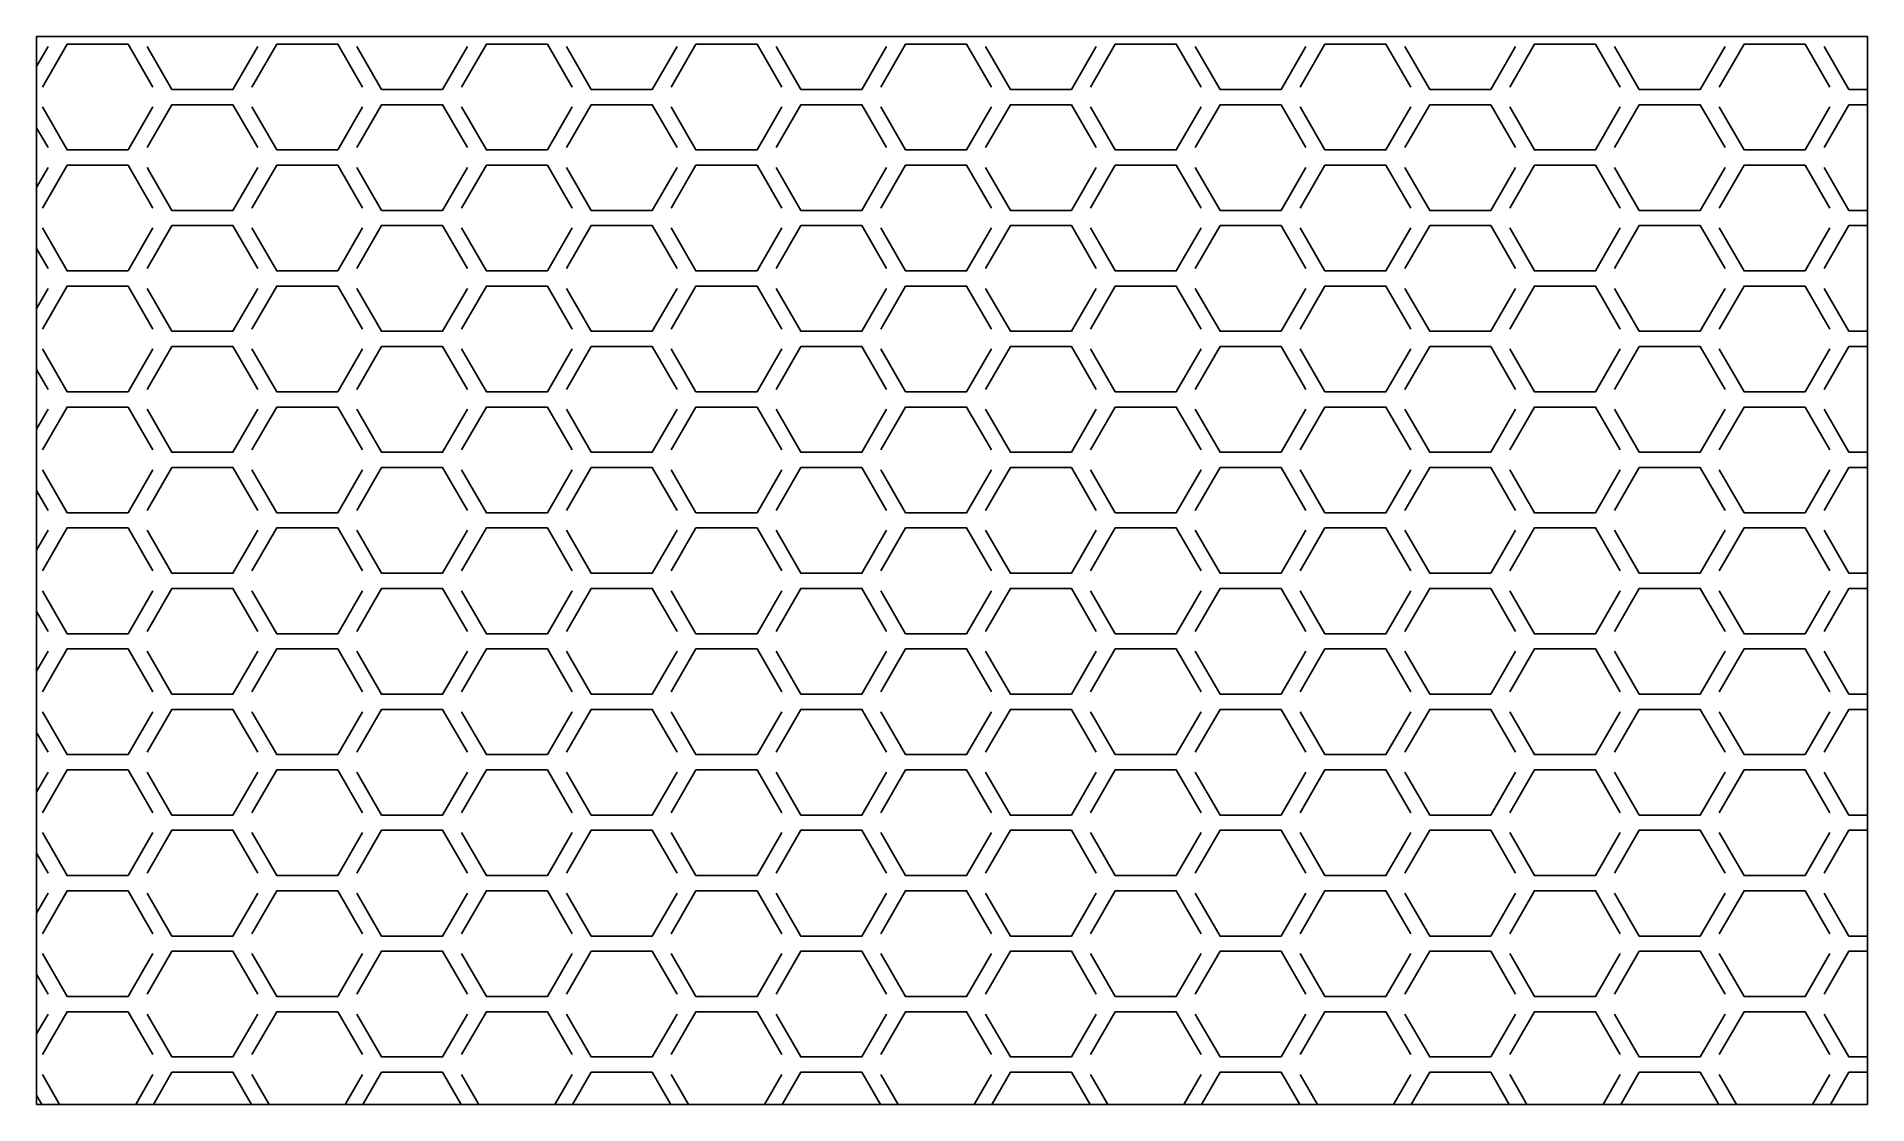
# Model space of a CAD drawing. Header units: millimetres. Extents: x 0 to 120, y 0 to 70.
import ezdxf

# ---------------------------------------------------------------- set-up
doc = ezdxf.new("R2010")
doc.units = ezdxf.units.MM
doc.layers.add('CUT', color=1, linetype='CONTINUOUS')

msp = doc.modelspace()

# ---------------------------------------------------------------- linework, layer by layer
at = {"layer": 'CUT'}
for p, q in [((0, 68.0428), (0.755, 69.3505)), ((0, 64.029), (0.755, 62.7213)), ((0, 60.1146), (0.755, 61.4223)), ((0, 56.1008), (0.755, 54.7931)), ((0, 52.1864), (0.755, 53.4941)), ((0, 48.1726), (0.755, 46.8649)), ((0, 44.2582), (0.755, 45.5659)), ((0, 40.2444), (0.755, 38.9367)), ((0, 36.33), (0.755, 37.6377)), ((0, 32.3162), (0.755, 31.0085)), ((0, 28.4018), (0.755, 29.7095)), ((0, 24.388), (0.755, 23.0803)), ((0, 20.4736), (0.755, 21.7813)), ((0, 16.4598), (0.755, 15.1521)), ((0, 12.5454), (0.755, 13.8531)), ((0, 8.5316), (0.755, 7.2239)), ((0, 4.6172), (0.755, 5.9249)), ((0.375, 1.9608), (1.507, 0)), ((6.493, 0), (7.625, 1.9608)), ((14.115, 1.9608), (15.247, 0)), ((20.233, 0), (21.365, 1.9608)), ((27.855, 1.9608), (28.987, 0)), ((33.973, 0), (35.105, 1.9608)), ((41.595, 1.9608), (42.727, 0)), ((47.713, 0), (48.845, 1.9608)), ((55.335, 1.9608), (56.467, 0)), ((61.453, 0), (62.585, 1.9608)), ((69.075, 1.9608), (70.207, 0)), ((75.193, 0), (76.325, 1.9608)), ((82.815, 1.9608), (83.947, 0)), ((88.933, 0), (90.065, 1.9608)), ((96.555, 1.9608), (97.687, 0)), ((102.673, 0), (103.805, 1.9608)), ((110.295, 1.9608), (111.427, 0)), ((116.413, 0), (117.545, 1.9608)), ((0, 0.6034), (0.3484, 0))]:
    msp.add_line(p, q, dxfattribs=at)
for points in [[(0, 70), (120, 70), (120, 0), (0, 0), (0, 70)], [(0.375, 66.6854), (2, 69.5), (6, 69.5), (7.625, 66.6854)], [(7.245, 69.3505), (8.87, 66.5359), (12.87, 66.5359), (14.495, 69.3505)], [(14.115, 66.6854), (15.74, 69.5), (19.74, 69.5), (21.365, 66.6854)], [(20.985, 69.3505), (22.61, 66.5359), (26.61, 66.5359), (28.235, 69.3505)], [(27.855, 66.6854), (29.48, 69.5), (33.48, 69.5), (35.105, 66.6854)], [(34.725, 69.3505), (36.35, 66.5359), (40.35, 66.5359), (41.975, 69.3505)], [(41.595, 66.6854), (43.22, 69.5), (47.22, 69.5), (48.845, 66.6854)], [(48.465, 69.3505), (50.09, 66.5359), (54.09, 66.5359), (55.715, 69.3505)], [(55.335, 66.6854), (56.96, 69.5), (60.96, 69.5), (62.585, 66.6854)], [(62.205, 69.3505), (63.83, 66.5359), (67.83, 66.5359), (69.455, 69.3505)], [(69.075, 66.6854), (70.7, 69.5), (74.7, 69.5), (76.325, 66.6854)], [(75.945, 69.3505), (77.57, 66.5359), (81.57, 66.5359), (83.195, 69.3505)], [(82.815, 66.6854), (84.44, 69.5), (88.44, 69.5), (90.065, 66.6854)], [(89.685, 69.3505), (91.31, 66.5359), (95.31, 66.5359), (96.935, 69.3505)], [(96.555, 66.6854), (98.18, 69.5), (102.18, 69.5), (103.805, 66.6854)], [(103.425, 69.3505), (105.05, 66.5359), (109.05, 66.5359), (110.675, 69.3505)], [(110.295, 66.6854), (111.92, 69.5), (115.92, 69.5), (117.545, 66.6854)], [(117.165, 69.3505), (118.79, 66.5359), (120, 66.5359)], [(0.375, 65.3864), (2, 62.5718), (6, 62.5718), (7.625, 65.3864)], [(7.245, 62.7213), (8.87, 65.5359), (12.87, 65.5359), (14.495, 62.7213)], [(14.115, 65.3864), (15.74, 62.5718), (19.74, 62.5718), (21.365, 65.3864)], [(20.985, 62.7213), (22.61, 65.5359), (26.61, 65.5359), (28.235, 62.7213)], [(27.855, 65.3864), (29.48, 62.5718), (33.48, 62.5718), (35.105, 65.3864)], [(34.725, 62.7213), (36.35, 65.5359), (40.35, 65.5359), (41.975, 62.7213)], [(41.595, 65.3864), (43.22, 62.5718), (47.22, 62.5718), (48.845, 65.3864)], [(48.465, 62.7213), (50.09, 65.5359), (54.09, 65.5359), (55.715, 62.7213)], [(55.335, 65.3864), (56.96, 62.5718), (60.96, 62.5718), (62.585, 65.3864)], [(62.205, 62.7213), (63.83, 65.5359), (67.83, 65.5359), (69.455, 62.7213)], [(69.075, 65.3864), (70.7, 62.5718), (74.7, 62.5718), (76.325, 65.3864)], [(75.945, 62.7213), (77.57, 65.5359), (81.57, 65.5359), (83.195, 62.7213)], [(82.815, 65.3864), (84.44, 62.5718), (88.44, 62.5718), (90.065, 65.3864)], [(89.685, 62.7213), (91.31, 65.5359), (95.31, 65.5359), (96.935, 62.7213)], [(96.555, 65.3864), (98.18, 62.5718), (102.18, 62.5718), (103.805, 65.3864)], [(103.425, 62.7213), (105.05, 65.5359), (109.05, 65.5359), (110.675, 62.7213)], [(110.295, 65.3864), (111.92, 62.5718), (115.92, 62.5718), (117.545, 65.3864)], [(117.165, 62.7213), (118.79, 65.5359), (120, 65.5359)], [(0.375, 58.7572), (2, 61.5718), (6, 61.5718), (7.625, 58.7572)], [(7.245, 61.4223), (8.87, 58.6077), (12.87, 58.6077), (14.495, 61.4223)], [(14.115, 58.7572), (15.74, 61.5718), (19.74, 61.5718), (21.365, 58.7572)], [(20.985, 61.4223), (22.61, 58.6077), (26.61, 58.6077), (28.235, 61.4223)], [(27.855, 58.7572), (29.48, 61.5718), (33.48, 61.5718), (35.105, 58.7572)], [(34.725, 61.4223), (36.35, 58.6077), (40.35, 58.6077), (41.975, 61.4223)], [(41.595, 58.7572), (43.22, 61.5718), (47.22, 61.5718), (48.845, 58.7572)], [(48.465, 61.4223), (50.09, 58.6077), (54.09, 58.6077), (55.715, 61.4223)], [(55.335, 58.7572), (56.96, 61.5718), (60.96, 61.5718), (62.585, 58.7572)], [(62.205, 61.4223), (63.83, 58.6077), (67.83, 58.6077), (69.455, 61.4223)], [(69.075, 58.7572), (70.7, 61.5718), (74.7, 61.5718), (76.325, 58.7572)], [(75.945, 61.4223), (77.57, 58.6077), (81.57, 58.6077), (83.195, 61.4223)], [(82.815, 58.7572), (84.44, 61.5718), (88.44, 61.5718), (90.065, 58.7572)], [(89.685, 61.4223), (91.31, 58.6077), (95.31, 58.6077), (96.935, 61.4223)], [(96.555, 58.7572), (98.18, 61.5718), (102.18, 61.5718), (103.805, 58.7572)], [(103.425, 61.4223), (105.05, 58.6077), (109.05, 58.6077), (110.675, 61.4223)], [(110.295, 58.7572), (111.92, 61.5718), (115.92, 61.5718), (117.545, 58.7572)], [(117.165, 61.4223), (118.79, 58.6077), (120, 58.6077)], [(7.245, 54.7931), (8.87, 57.6077), (12.87, 57.6077), (14.495, 54.7931)], [(20.985, 54.7931), (22.61, 57.6077), (26.61, 57.6077), (28.235, 54.7931)], [(34.725, 54.7931), (36.35, 57.6077), (40.35, 57.6077), (41.975, 54.7931)], [(48.465, 54.7931), (50.09, 57.6077), (54.09, 57.6077), (55.715, 54.7931)], [(62.205, 54.7931), (63.83, 57.6077), (67.83, 57.6077), (69.455, 54.7931)], [(75.945, 54.7931), (77.57, 57.6077), (81.57, 57.6077), (83.195, 54.7931)], [(89.685, 54.7931), (91.31, 57.6077), (95.31, 57.6077), (96.935, 54.7931)], [(103.425, 54.7931), (105.05, 57.6077), (109.05, 57.6077), (110.675, 54.7931)], [(117.165, 54.7931), (118.79, 57.6077), (120, 57.6077)], [(0.375, 57.4582), (2, 54.6436), (6, 54.6436), (7.625, 57.4582)], [(14.115, 57.4582), (15.74, 54.6436), (19.74, 54.6436), (21.365, 57.4582)], [(27.855, 57.4582), (29.48, 54.6436), (33.48, 54.6436), (35.105, 57.4582)], [(41.595, 57.4582), (43.22, 54.6436), (47.22, 54.6436), (48.845, 57.4582)], [(55.335, 57.4582), (56.96, 54.6436), (60.96, 54.6436), (62.585, 57.4582)], [(69.075, 57.4582), (70.7, 54.6436), (74.7, 54.6436), (76.325, 57.4582)], [(82.815, 57.4582), (84.44, 54.6436), (88.44, 54.6436), (90.065, 57.4582)], [(96.555, 57.4582), (98.18, 54.6436), (102.18, 54.6436), (103.805, 57.4582)], [(110.295, 57.4582), (111.92, 54.6436), (115.92, 54.6436), (117.545, 57.4582)], [(0.375, 50.829), (2, 53.6436), (6, 53.6436), (7.625, 50.829)], [(7.245, 53.4941), (8.87, 50.6795), (12.87, 50.6795), (14.495, 53.4941)], [(14.115, 50.829), (15.74, 53.6436), (19.74, 53.6436), (21.365, 50.829)], [(20.985, 53.4941), (22.61, 50.6795), (26.61, 50.6795), (28.235, 53.4941)], [(27.855, 50.829), (29.48, 53.6436), (33.48, 53.6436), (35.105, 50.829)], [(34.725, 53.4941), (36.35, 50.6795), (40.35, 50.6795), (41.975, 53.4941)], [(41.595, 50.829), (43.22, 53.6436), (47.22, 53.6436), (48.845, 50.829)], [(48.465, 53.4941), (50.09, 50.6795), (54.09, 50.6795), (55.715, 53.4941)], [(55.335, 50.829), (56.96, 53.6436), (60.96, 53.6436), (62.585, 50.829)], [(62.205, 53.4941), (63.83, 50.6795), (67.83, 50.6795), (69.455, 53.4941)], [(69.075, 50.829), (70.7, 53.6436), (74.7, 53.6436), (76.325, 50.829)], [(75.945, 53.4941), (77.57, 50.6795), (81.57, 50.6795), (83.195, 53.4941)], [(82.815, 50.829), (84.44, 53.6436), (88.44, 53.6436), (90.065, 50.829)], [(89.685, 53.4941), (91.31, 50.6795), (95.31, 50.6795), (96.935, 53.4941)], [(96.555, 50.829), (98.18, 53.6436), (102.18, 53.6436), (103.805, 50.829)], [(103.425, 53.4941), (105.05, 50.6795), (109.05, 50.6795), (110.675, 53.4941)], [(110.295, 50.829), (111.92, 53.6436), (115.92, 53.6436), (117.545, 50.829)], [(117.165, 53.4941), (118.79, 50.6795), (120, 50.6795)], [(0.375, 49.53), (2, 46.7154), (6, 46.7154), (7.625, 49.53)], [(7.245, 46.8649), (8.87, 49.6795), (12.87, 49.6795), (14.495, 46.8649)], [(14.115, 49.53), (15.74, 46.7154), (19.74, 46.7154), (21.365, 49.53)], [(20.985, 46.8649), (22.61, 49.6795), (26.61, 49.6795), (28.235, 46.8649)], [(27.855, 49.53), (29.48, 46.7154), (33.48, 46.7154), (35.105, 49.53)], [(34.725, 46.8649), (36.35, 49.6795), (40.35, 49.6795), (41.975, 46.8649)], [(41.595, 49.53), (43.22, 46.7154), (47.22, 46.7154), (48.845, 49.53)], [(48.465, 46.8649), (50.09, 49.6795), (54.09, 49.6795), (55.715, 46.8649)], [(55.335, 49.53), (56.96, 46.7154), (60.96, 46.7154), (62.585, 49.53)], [(62.205, 46.8649), (63.83, 49.6795), (67.83, 49.6795), (69.455, 46.8649)], [(69.075, 49.53), (70.7, 46.7154), (74.7, 46.7154), (76.325, 49.53)], [(75.945, 46.8649), (77.57, 49.6795), (81.57, 49.6795), (83.195, 46.8649)], [(82.815, 49.53), (84.44, 46.7154), (88.44, 46.7154), (90.065, 49.53)], [(89.685, 46.8649), (91.31, 49.6795), (95.31, 49.6795), (96.935, 46.8649)], [(96.555, 49.53), (98.18, 46.7154), (102.18, 46.7154), (103.805, 49.53)], [(103.425, 46.8649), (105.05, 49.6795), (109.05, 49.6795), (110.675, 46.8649)], [(110.295, 49.53), (111.92, 46.7154), (115.92, 46.7154), (117.545, 49.53)], [(117.165, 46.8649), (118.79, 49.6795), (120, 49.6795)], [(0.375, 42.9008), (2, 45.7154), (6, 45.7154), (7.625, 42.9008)], [(14.115, 42.9008), (15.74, 45.7154), (19.74, 45.7154), (21.365, 42.9008)], [(27.855, 42.9008), (29.48, 45.7154), (33.48, 45.7154), (35.105, 42.9008)], [(41.595, 42.9008), (43.22, 45.7154), (47.22, 45.7154), (48.845, 42.9008)], [(55.335, 42.9008), (56.96, 45.7154), (60.96, 45.7154), (62.585, 42.9008)], [(69.075, 42.9008), (70.7, 45.7154), (74.7, 45.7154), (76.325, 42.9008)], [(82.815, 42.9008), (84.44, 45.7154), (88.44, 45.7154), (90.065, 42.9008)], [(96.555, 42.9008), (98.18, 45.7154), (102.18, 45.7154), (103.805, 42.9008)], [(110.295, 42.9008), (111.92, 45.7154), (115.92, 45.7154), (117.545, 42.9008)], [(7.245, 45.5659), (8.87, 42.7513), (12.87, 42.7513), (14.495, 45.5659)], [(20.985, 45.5659), (22.61, 42.7513), (26.61, 42.7513), (28.235, 45.5659)], [(34.725, 45.5659), (36.35, 42.7513), (40.35, 42.7513), (41.975, 45.5659)], [(48.465, 45.5659), (50.09, 42.7513), (54.09, 42.7513), (55.715, 45.5659)], [(62.205, 45.5659), (63.83, 42.7513), (67.83, 42.7513), (69.455, 45.5659)], [(75.945, 45.5659), (77.57, 42.7513), (81.57, 42.7513), (83.195, 45.5659)], [(89.685, 45.5659), (91.31, 42.7513), (95.31, 42.7513), (96.935, 45.5659)], [(103.425, 45.5659), (105.05, 42.7513), (109.05, 42.7513), (110.675, 45.5659)], [(117.165, 45.5659), (118.79, 42.7513), (120, 42.7513)], [(0.375, 41.6018), (2, 38.7872), (6, 38.7872), (7.625, 41.6018)], [(7.245, 38.9367), (8.87, 41.7513), (12.87, 41.7513), (14.495, 38.9367)], [(14.115, 41.6018), (15.74, 38.7872), (19.74, 38.7872), (21.365, 41.6018)], [(20.985, 38.9367), (22.61, 41.7513), (26.61, 41.7513), (28.235, 38.9367)], [(27.855, 41.6018), (29.48, 38.7872), (33.48, 38.7872), (35.105, 41.6018)], [(34.725, 38.9367), (36.35, 41.7513), (40.35, 41.7513), (41.975, 38.9367)], [(41.595, 41.6018), (43.22, 38.7872), (47.22, 38.7872), (48.845, 41.6018)], [(48.465, 38.9367), (50.09, 41.7513), (54.09, 41.7513), (55.715, 38.9367)], [(55.335, 41.6018), (56.96, 38.7872), (60.96, 38.7872), (62.585, 41.6018)], [(62.205, 38.9367), (63.83, 41.7513), (67.83, 41.7513), (69.455, 38.9367)], [(69.075, 41.6018), (70.7, 38.7872), (74.7, 38.7872), (76.325, 41.6018)], [(75.945, 38.9367), (77.57, 41.7513), (81.57, 41.7513), (83.195, 38.9367)], [(82.815, 41.6018), (84.44, 38.7872), (88.44, 38.7872), (90.065, 41.6018)], [(89.685, 38.9367), (91.31, 41.7513), (95.31, 41.7513), (96.935, 38.9367)], [(96.555, 41.6018), (98.18, 38.7872), (102.18, 38.7872), (103.805, 41.6018)], [(103.425, 38.9367), (105.05, 41.7513), (109.05, 41.7513), (110.675, 38.9367)], [(110.295, 41.6018), (111.92, 38.7872), (115.92, 38.7872), (117.545, 41.6018)], [(117.165, 38.9367), (118.79, 41.7513), (120, 41.7513)], [(0.375, 34.9726), (2, 37.7872), (6, 37.7872), (7.625, 34.9726)], [(7.245, 37.6377), (8.87, 34.8231), (12.87, 34.8231), (14.495, 37.6377)], [(14.115, 34.9726), (15.74, 37.7872), (19.74, 37.7872), (21.365, 34.9726)], [(20.985, 37.6377), (22.61, 34.8231), (26.61, 34.8231), (28.235, 37.6377)], [(27.855, 34.9726), (29.48, 37.7872), (33.48, 37.7872), (35.105, 34.9726)], [(34.725, 37.6377), (36.35, 34.8231), (40.35, 34.8231), (41.975, 37.6377)], [(41.595, 34.9726), (43.22, 37.7872), (47.22, 37.7872), (48.845, 34.9726)], [(48.465, 37.6377), (50.09, 34.8231), (54.09, 34.8231), (55.715, 37.6377)], [(55.335, 34.9726), (56.96, 37.7872), (60.96, 37.7872), (62.585, 34.9726)], [(62.205, 37.6377), (63.83, 34.8231), (67.83, 34.8231), (69.455, 37.6377)], [(69.075, 34.9726), (70.7, 37.7872), (74.7, 37.7872), (76.325, 34.9726)], [(75.945, 37.6377), (77.57, 34.8231), (81.57, 34.8231), (83.195, 37.6377)], [(82.815, 34.9726), (84.44, 37.7872), (88.44, 37.7872), (90.065, 34.9726)], [(89.685, 37.6377), (91.31, 34.8231), (95.31, 34.8231), (96.935, 37.6377)], [(96.555, 34.9726), (98.18, 37.7872), (102.18, 37.7872), (103.805, 34.9726)], [(103.425, 37.6377), (105.05, 34.8231), (109.05, 34.8231), (110.675, 37.6377)], [(110.295, 34.9726), (111.92, 37.7872), (115.92, 37.7872), (117.545, 34.9726)], [(117.165, 37.6377), (118.79, 34.8231), (120, 34.8231)], [(0.375, 33.6736), (2, 30.859), (6, 30.859), (7.625, 33.6736)], [(7.245, 31.0085), (8.87, 33.8231), (12.87, 33.8231), (14.495, 31.0085)], [(14.115, 33.6736), (15.74, 30.859), (19.74, 30.859), (21.365, 33.6736)], [(20.985, 31.0085), (22.61, 33.8231), (26.61, 33.8231), (28.235, 31.0085)], [(27.855, 33.6736), (29.48, 30.859), (33.48, 30.859), (35.105, 33.6736)], [(34.725, 31.0085), (36.35, 33.8231), (40.35, 33.8231), (41.975, 31.0085)], [(41.595, 33.6736), (43.22, 30.859), (47.22, 30.859), (48.845, 33.6736)], [(48.465, 31.0085), (50.09, 33.8231), (54.09, 33.8231), (55.715, 31.0085)], [(55.335, 33.6736), (56.96, 30.859), (60.96, 30.859), (62.585, 33.6736)], [(62.205, 31.0085), (63.83, 33.8231), (67.83, 33.8231), (69.455, 31.0085)], [(69.075, 33.6736), (70.7, 30.859), (74.7, 30.859), (76.325, 33.6736)], [(75.945, 31.0085), (77.57, 33.8231), (81.57, 33.8231), (83.195, 31.0085)], [(82.815, 33.6736), (84.44, 30.859), (88.44, 30.859), (90.065, 33.6736)], [(89.685, 31.0085), (91.31, 33.8231), (95.31, 33.8231), (96.935, 31.0085)], [(96.555, 33.6736), (98.18, 30.859), (102.18, 30.859), (103.805, 33.6736)], [(103.425, 31.0085), (105.05, 33.8231), (109.05, 33.8231), (110.675, 31.0085)], [(110.295, 33.6736), (111.92, 30.859), (115.92, 30.859), (117.545, 33.6736)], [(117.165, 31.0085), (118.79, 33.8231), (120, 33.8231)], [(0.375, 27.0444), (2, 29.859), (6, 29.859), (7.625, 27.0444)], [(7.245, 29.7095), (8.87, 26.8949), (12.87, 26.8949), (14.495, 29.7095)], [(14.115, 27.0444), (15.74, 29.859), (19.74, 29.859), (21.365, 27.0444)], [(20.985, 29.7095), (22.61, 26.8949), (26.61, 26.8949), (28.235, 29.7095)], [(27.855, 27.0444), (29.48, 29.859), (33.48, 29.859), (35.105, 27.0444)], [(34.725, 29.7095), (36.35, 26.8949), (40.35, 26.8949), (41.975, 29.7095)], [(41.595, 27.0444), (43.22, 29.859), (47.22, 29.859), (48.845, 27.0444)], [(48.465, 29.7095), (50.09, 26.8949), (54.09, 26.8949), (55.715, 29.7095)], [(55.335, 27.0444), (56.96, 29.859), (60.96, 29.859), (62.585, 27.0444)], [(62.205, 29.7095), (63.83, 26.8949), (67.83, 26.8949), (69.455, 29.7095)], [(69.075, 27.0444), (70.7, 29.859), (74.7, 29.859), (76.325, 27.0444)], [(75.945, 29.7095), (77.57, 26.8949), (81.57, 26.8949), (83.195, 29.7095)], [(82.815, 27.0444), (84.44, 29.859), (88.44, 29.859), (90.065, 27.0444)], [(89.685, 29.7095), (91.31, 26.8949), (95.31, 26.8949), (96.935, 29.7095)], [(96.555, 27.0444), (98.18, 29.859), (102.18, 29.859), (103.805, 27.0444)], [(103.425, 29.7095), (105.05, 26.8949), (109.05, 26.8949), (110.675, 29.7095)], [(110.295, 27.0444), (111.92, 29.859), (115.92, 29.859), (117.545, 27.0444)], [(117.165, 29.7095), (118.79, 26.8949), (120, 26.8949)], [(0.375, 25.7454), (2, 22.9308), (6, 22.9308), (7.625, 25.7454)], [(7.245, 23.0803), (8.87, 25.8949), (12.87, 25.8949), (14.495, 23.0803)], [(14.115, 25.7454), (15.74, 22.9308), (19.74, 22.9308), (21.365, 25.7454)], [(20.985, 23.0803), (22.61, 25.8949), (26.61, 25.8949), (28.235, 23.0803)], [(27.855, 25.7454), (29.48, 22.9308), (33.48, 22.9308), (35.105, 25.7454)], [(34.725, 23.0803), (36.35, 25.8949), (40.35, 25.8949), (41.975, 23.0803)], [(41.595, 25.7454), (43.22, 22.9308), (47.22, 22.9308), (48.845, 25.7454)], [(48.465, 23.0803), (50.09, 25.8949), (54.09, 25.8949), (55.715, 23.0803)], [(55.335, 25.7454), (56.96, 22.9308), (60.96, 22.9308), (62.585, 25.7454)], [(62.205, 23.0803), (63.83, 25.8949), (67.83, 25.8949), (69.455, 23.0803)], [(69.075, 25.7454), (70.7, 22.9308), (74.7, 22.9308), (76.325, 25.7454)], [(75.945, 23.0803), (77.57, 25.8949), (81.57, 25.8949), (83.195, 23.0803)], [(82.815, 25.7454), (84.44, 22.9308), (88.44, 22.9308), (90.065, 25.7454)], [(89.685, 23.0803), (91.31, 25.8949), (95.31, 25.8949), (96.935, 23.0803)], [(96.555, 25.7454), (98.18, 22.9308), (102.18, 22.9308), (103.805, 25.7454)], [(103.425, 23.0803), (105.05, 25.8949), (109.05, 25.8949), (110.675, 23.0803)], [(110.295, 25.7454), (111.92, 22.9308), (115.92, 22.9308), (117.545, 25.7454)], [(117.165, 23.0803), (118.79, 25.8949), (120, 25.8949)], [(0.375, 19.1162), (2, 21.9308), (6, 21.9308), (7.625, 19.1162)], [(7.245, 21.7813), (8.87, 18.9667), (12.87, 18.9667), (14.495, 21.7813)], [(14.115, 19.1162), (15.74, 21.9308), (19.74, 21.9308), (21.365, 19.1162)], [(20.985, 21.7813), (22.61, 18.9667), (26.61, 18.9667), (28.235, 21.7813)], [(27.855, 19.1162), (29.48, 21.9308), (33.48, 21.9308), (35.105, 19.1162)], [(34.725, 21.7813), (36.35, 18.9667), (40.35, 18.9667), (41.975, 21.7813)], [(41.595, 19.1162), (43.22, 21.9308), (47.22, 21.9308), (48.845, 19.1162)], [(48.465, 21.7813), (50.09, 18.9667), (54.09, 18.9667), (55.715, 21.7813)], [(55.335, 19.1162), (56.96, 21.9308), (60.96, 21.9308), (62.585, 19.1162)], [(62.205, 21.7813), (63.83, 18.9667), (67.83, 18.9667), (69.455, 21.7813)], [(69.075, 19.1162), (70.7, 21.9308), (74.7, 21.9308), (76.325, 19.1162)], [(75.945, 21.7813), (77.57, 18.9667), (81.57, 18.9667), (83.195, 21.7813)], [(82.815, 19.1162), (84.44, 21.9308), (88.44, 21.9308), (90.065, 19.1162)], [(89.685, 21.7813), (91.31, 18.9667), (95.31, 18.9667), (96.935, 21.7813)], [(96.555, 19.1162), (98.18, 21.9308), (102.18, 21.9308), (103.805, 19.1162)], [(103.425, 21.7813), (105.05, 18.9667), (109.05, 18.9667), (110.675, 21.7813)], [(110.295, 19.1162), (111.92, 21.9308), (115.92, 21.9308), (117.545, 19.1162)], [(117.165, 21.7813), (118.79, 18.9667), (120, 18.9667)], [(0.375, 17.8172), (2, 15.0026), (6, 15.0026), (7.625, 17.8172)], [(7.245, 15.1521), (8.87, 17.9667), (12.87, 17.9667), (14.495, 15.1521)], [(14.115, 17.8172), (15.74, 15.0026), (19.74, 15.0026), (21.365, 17.8172)], [(20.985, 15.1521), (22.61, 17.9667), (26.61, 17.9667), (28.235, 15.1521)], [(27.855, 17.8172), (29.48, 15.0026), (33.48, 15.0026), (35.105, 17.8172)], [(34.725, 15.1521), (36.35, 17.9667), (40.35, 17.9667), (41.975, 15.1521)], [(41.595, 17.8172), (43.22, 15.0026), (47.22, 15.0026), (48.845, 17.8172)], [(48.465, 15.1521), (50.09, 17.9667), (54.09, 17.9667), (55.715, 15.1521)], [(55.335, 17.8172), (56.96, 15.0026), (60.96, 15.0026), (62.585, 17.8172)], [(62.205, 15.1521), (63.83, 17.9667), (67.83, 17.9667), (69.455, 15.1521)], [(69.075, 17.8172), (70.7, 15.0026), (74.7, 15.0026), (76.325, 17.8172)], [(75.945, 15.1521), (77.57, 17.9667), (81.57, 17.9667), (83.195, 15.1521)], [(82.815, 17.8172), (84.44, 15.0026), (88.44, 15.0026), (90.065, 17.8172)], [(89.685, 15.1521), (91.31, 17.9667), (95.31, 17.9667), (96.935, 15.1521)], [(96.555, 17.8172), (98.18, 15.0026), (102.18, 15.0026), (103.805, 17.8172)], [(103.425, 15.1521), (105.05, 17.9667), (109.05, 17.9667), (110.675, 15.1521)], [(110.295, 17.8172), (111.92, 15.0026), (115.92, 15.0026), (117.545, 17.8172)], [(117.165, 15.1521), (118.79, 17.9667), (120, 17.9667)], [(0.375, 11.188), (2, 14.0026), (6, 14.0026), (7.625, 11.188)], [(7.245, 13.8531), (8.87, 11.0385), (12.87, 11.0385), (14.495, 13.8531)], [(14.115, 11.188), (15.74, 14.0026), (19.74, 14.0026), (21.365, 11.188)], [(20.985, 13.8531), (22.61, 11.0385), (26.61, 11.0385), (28.235, 13.8531)], [(27.855, 11.188), (29.48, 14.0026), (33.48, 14.0026), (35.105, 11.188)], [(34.725, 13.8531), (36.35, 11.0385), (40.35, 11.0385), (41.975, 13.8531)], [(41.595, 11.188), (43.22, 14.0026), (47.22, 14.0026), (48.845, 11.188)], [(48.465, 13.8531), (50.09, 11.0385), (54.09, 11.0385), (55.715, 13.8531)], [(55.335, 11.188), (56.96, 14.0026), (60.96, 14.0026), (62.585, 11.188)], [(62.205, 13.8531), (63.83, 11.0385), (67.83, 11.0385), (69.455, 13.8531)], [(69.075, 11.188), (70.7, 14.0026), (74.7, 14.0026), (76.325, 11.188)], [(75.945, 13.8531), (77.57, 11.0385), (81.57, 11.0385), (83.195, 13.8531)], [(82.815, 11.188), (84.44, 14.0026), (88.44, 14.0026), (90.065, 11.188)], [(89.685, 13.8531), (91.31, 11.0385), (95.31, 11.0385), (96.935, 13.8531)], [(96.555, 11.188), (98.18, 14.0026), (102.18, 14.0026), (103.805, 11.188)], [(103.425, 13.8531), (105.05, 11.0385), (109.05, 11.0385), (110.675, 13.8531)], [(110.295, 11.188), (111.92, 14.0026), (115.92, 14.0026), (117.545, 11.188)], [(117.165, 13.8531), (118.79, 11.0385), (120, 11.0385)], [(0.375, 9.889), (2, 7.0744), (6, 7.0744), (7.625, 9.889)], [(7.245, 7.2239), (8.87, 10.0385), (12.87, 10.0385), (14.495, 7.2239)], [(14.115, 9.889), (15.74, 7.0744), (19.74, 7.0744), (21.365, 9.889)], [(20.985, 7.2239), (22.61, 10.0385), (26.61, 10.0385), (28.235, 7.2239)], [(27.855, 9.889), (29.48, 7.0744), (33.48, 7.0744), (35.105, 9.889)], [(34.725, 7.2239), (36.35, 10.0385), (40.35, 10.0385), (41.975, 7.2239)], [(41.595, 9.889), (43.22, 7.0744), (47.22, 7.0744), (48.845, 9.889)], [(48.465, 7.2239), (50.09, 10.0385), (54.09, 10.0385), (55.715, 7.2239)], [(55.335, 9.889), (56.96, 7.0744), (60.96, 7.0744), (62.585, 9.889)], [(62.205, 7.2239), (63.83, 10.0385), (67.83, 10.0385), (69.455, 7.2239)], [(69.075, 9.889), (70.7, 7.0744), (74.7, 7.0744), (76.325, 9.889)], [(75.945, 7.2239), (77.57, 10.0385), (81.57, 10.0385), (83.195, 7.2239)], [(82.815, 9.889), (84.44, 7.0744), (88.44, 7.0744), (90.065, 9.889)], [(89.685, 7.2239), (91.31, 10.0385), (95.31, 10.0385), (96.935, 7.2239)], [(96.555, 9.889), (98.18, 7.0744), (102.18, 7.0744), (103.805, 9.889)], [(103.425, 7.2239), (105.05, 10.0385), (109.05, 10.0385), (110.675, 7.2239)], [(110.295, 9.889), (111.92, 7.0744), (115.92, 7.0744), (117.545, 9.889)], [(117.165, 7.2239), (118.79, 10.0385), (120, 10.0385)], [(0.375, 3.2598), (2, 6.0744), (6, 6.0744), (7.625, 3.2598)], [(14.115, 3.2598), (15.74, 6.0744), (19.74, 6.0744), (21.365, 3.2598)], [(27.855, 3.2598), (29.48, 6.0744), (33.48, 6.0744), (35.105, 3.2598)], [(41.595, 3.2598), (43.22, 6.0744), (47.22, 6.0744), (48.845, 3.2598)], [(55.335, 3.2598), (56.96, 6.0744), (60.96, 6.0744), (62.585, 3.2598)], [(69.075, 3.2598), (70.7, 6.0744), (74.7, 6.0744), (76.325, 3.2598)], [(82.815, 3.2598), (84.44, 6.0744), (88.44, 6.0744), (90.065, 3.2598)], [(96.555, 3.2598), (98.18, 6.0744), (102.18, 6.0744), (103.805, 3.2598)], [(110.295, 3.2598), (111.92, 6.0744), (115.92, 6.0744), (117.545, 3.2598)], [(7.245, 5.9249), (8.87, 3.1103), (12.87, 3.1103), (14.495, 5.9249)], [(20.985, 5.9249), (22.61, 3.1103), (26.61, 3.1103), (28.235, 5.9249)], [(34.725, 5.9249), (36.35, 3.1103), (40.35, 3.1103), (41.975, 5.9249)], [(48.465, 5.9249), (50.09, 3.1103), (54.09, 3.1103), (55.715, 5.9249)], [(62.205, 5.9249), (63.83, 3.1103), (67.83, 3.1103), (69.455, 5.9249)], [(75.945, 5.9249), (77.57, 3.1103), (81.57, 3.1103), (83.195, 5.9249)], [(89.685, 5.9249), (91.31, 3.1103), (95.31, 3.1103), (96.935, 5.9249)], [(103.425, 5.9249), (105.05, 3.1103), (109.05, 3.1103), (110.675, 5.9249)], [(117.165, 5.9249), (118.79, 3.1103), (120, 3.1103)], [(7.6516, 0), (8.87, 2.1103), (12.87, 2.1103), (14.0884, 0)], [(21.3916, 0), (22.61, 2.1103), (26.61, 2.1103), (27.8284, 0)], [(35.1316, 0), (36.35, 2.1103), (40.35, 2.1103), (41.5684, 0)], [(48.8716, 0), (50.09, 2.1103), (54.09, 2.1103), (55.3084, 0)], [(62.6116, 0), (63.83, 2.1103), (67.83, 2.1103), (69.0484, 0)], [(76.3516, 0), (77.57, 2.1103), (81.57, 2.1103), (82.7884, 0)], [(90.0916, 0), (91.31, 2.1103), (95.31, 2.1103), (96.5284, 0)], [(103.8316, 0), (105.05, 2.1103), (109.05, 2.1103), (110.2684, 0)], [(117.5716, 0), (118.79, 2.1103), (120, 2.1103)]]:
    msp.add_lwpolyline(points, dxfattribs=at)

doc.saveas('drawing.dxf')
